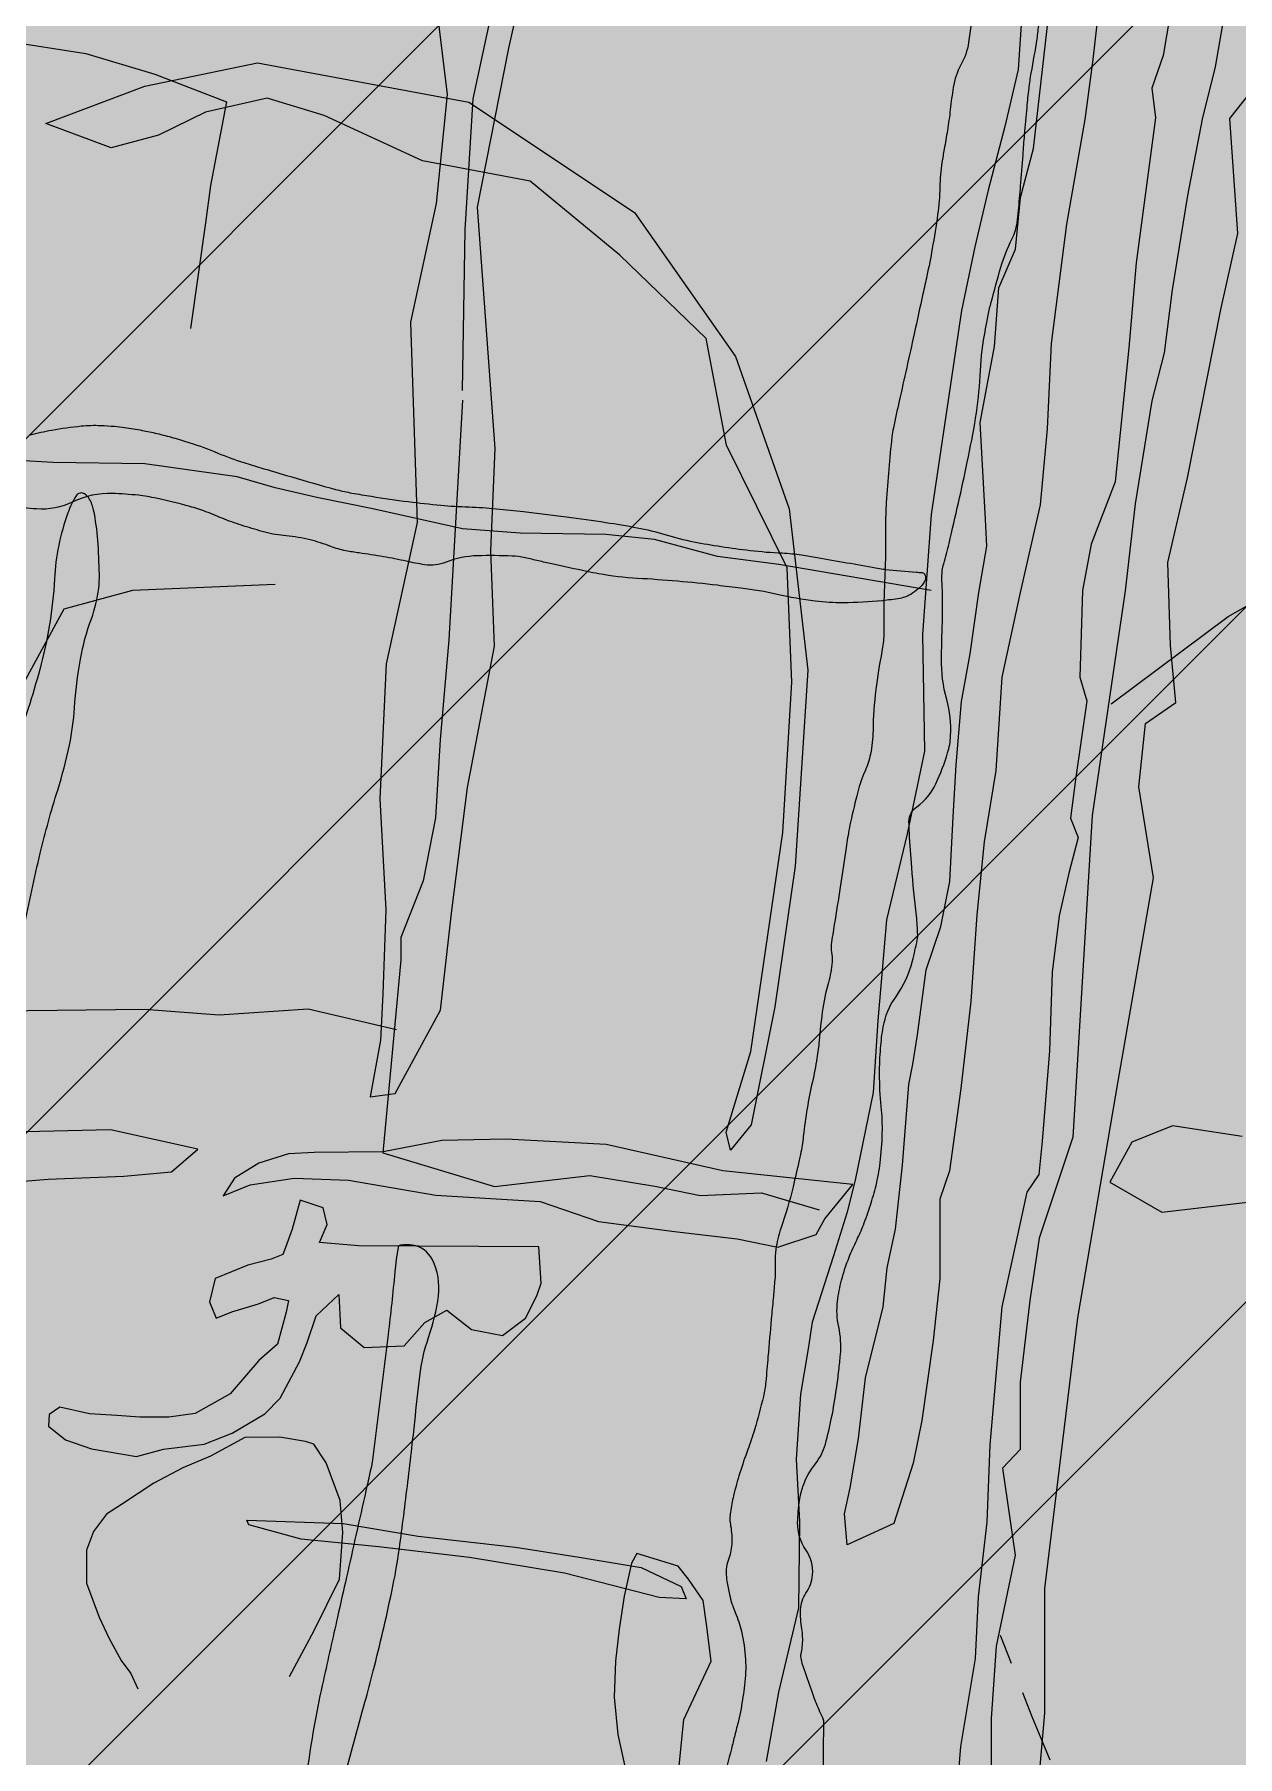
# Model space of a CAD drawing. Header units: feet. Extents: x 442639 to 445151, y 513727 to 516000.
# Drawn here: x 443542.5 to 443580.8, y 515028.6 to 515083.3 of the extents above; entities that cross this region are included whole.
import ezdxf

# ---------------------------------------------------------------- set-up
doc = ezdxf.new("R2010")
doc.units = ezdxf.units.FT
doc.header["$MEASUREMENT"] = 0
for name, color, linetype in [('AI', 14, 'CONTINUOUS'), ('CM1', 8, 'CONTINUOUS'), ('CROPMARKS', 5, 'CONTINUOUS'), ('FW_AREA97', 8, 'CONTINUOUS'), ('GEOAREA', 4, 'CONTINUOUS'), ('TRENCH', 1, 'CONTINUOUS')]:
    doc.layers.add(name, color=color, linetype=linetype)

msp = doc.modelspace()

# ---------------------------------------------------------------- hatches: boundary and pattern name
at = {"layer": 'FW_AREA97', "ltscale": 100}
h = msp.add_hatch(dxfattribs=at)
h.set_pattern_fill('ANSI31', color=8, scale=125, style=0)
h.paths.add_polyline_path([(443587.976, 515216.422), (443587.008, 515217.521), (443572.596, 515207.835), (443554.939, 515197.486), (443537.909, 515187.539), (443512.937, 515172.36), (443493.964, 515160.977), (443460.41, 515139.802), (443431.975, 515122.345), (443414.896, 515111.466), (443405.384, 515106.045), (443399.1, 515103.478), (443393.603, 515101.232), (443388.405, 515100.389), (443382.732, 515099.191), (443382.074, 515096.91), (443382.397, 515095.15), (443383.543, 515088.919), (443383.564, 515083.883), (443382.192, 515078.123), (443381.034, 515073.431), (443384.221, 515057.626), (443318.708, 515029.564), (443254.002, 515002.669), (443234.433, 514993.639), (443208.082, 514982), (443180.76, 514970.831), (443151.714, 514959.132), (443125.983, 514948.738), (443135.654, 514903.446), (443139.613, 514884.672), (443178.623, 514701.908), (443209.061, 514703.713), (443226.823, 514704.523), (443230.584, 514708.161), (443242.217, 514710.213), (443252.61, 514710.952), (443261.806, 514711.15), (443272.893, 514709.467), (443279.945, 514710.574), (443284.828, 514712.057), (443293.882, 514712.385), (443306.489, 514711.397), (443312.899, 514711.584), (443321.46, 514712.019), (443331.486, 514712.646), (443343.241, 514714.157), (443419.665, 514722.594), (443437.929, 514724.52), (443451.344, 514726.381), (443463.086, 514728.088), (443474.139, 514729.712), (443483.152, 514730.814), (443493.31, 514731.457), (443499.823, 514717.34), (443505.96, 514717.727), (443516.897, 514718.8), (443528.375, 514721.107), (443537.759, 514722.358), (443555.617, 514723.33), (443565.188, 514722.572), (443571.898, 514721.985), (443575.656, 514722.203), (443577.304, 514722.298), (443621.209, 514712.311), (443656.081, 514706.29), (443682.603, 514701.884), (443707.118, 514697.606), (443718.23, 514696.192), (443714.653, 514598.287), (443713.04, 514556.317), (443712.419, 514504.673), (443712.312, 514456.317), (443712.227, 514418.293), (443716.388, 514403.701), (443727.177, 514401.071), (443733.588, 514379.739), (443741.521, 514358.019), (443744.908, 514351.825), (443767.696, 514356.857), (443784.606, 514360.77), (443804.504, 514365.451), (443826.874, 514370.795), (443845.143, 514375.041), (443861.878, 514378.9), (443915.081, 514200), (443906.52, 514038.617), (443920.995, 514037.304), (443931.512, 514036.691), (443947.55, 514036.813), (443967.072, 514036.932), (443981.751, 514037.935), (444001.138, 514037.546), (444024.018, 514034.044), (444038.941, 514033.828), (444056.89, 514033.622), (444074.802, 514033.059), (444089.091, 514031.854), (444101.609, 514031.789), (444113.954, 514032.79), (444123.013, 514034.107), (444123.494, 514029.367), (444179.611, 514028.124), (444375.796, 514023.777), (444377.951, 514033.209), (444378.25, 514062.755), (444378.087, 514070.071), (444377.953, 514077.668), (444378.361, 514088.652), (444378.861, 514096.498), (444379.901, 514103.877), (444382.107, 514122.088), (444382.784, 514132.456), (444385.055, 514147.012), (444387.527, 514164.561), (444389.714, 514186.923), (444391.965, 514209.43), (444393.185, 514220.453), (444393.626, 514228.981), (444395.344, 514261.938), (444396.717, 514283.83), (444397.381, 514301.942), (444396.774, 514312.786), (444397.089, 514320.184), (444397.475, 514332.254), (444395.478, 514362.221), (444394.144, 514387.128), (444391.229, 514408.389), (444396.915, 514413.69), (444401.219, 514435.021), (444402.766, 514457.906), (444405.466, 514495.243), (444410.112, 514529.546), (444417.166, 514561.61), (444433.174, 514600.373), (444445.84, 514629.849), (444455.106, 514659.044), (444464.293, 514692.274), (444472.216, 514718.602), (444475.441, 514733.881), (444488.391, 514761.65), (444498.755, 514784.171), (444527.77, 514804.406), (444584.336, 514844.969), (444588.423, 514851.988), (444592.663, 514859.269), (444594.769, 514862.503), (444596.977, 514866.392), (444598.721, 514870.607), (444611.206, 514897.781), (444621.234, 514922.335), (444629.071, 514942.418), (444635.483, 514956.791), (444636.385, 514966.775), (444638.564, 514973.326), (444644.322, 514984.918), (444649.1, 514996.077), (444581.108, 515024.078), (444596.393, 515068.324), (444336.753, 515100), (444319.507, 515100.56), (444303.713, 515101.475), (444281.566, 515103.673), (444245.735, 515107.228), (444205.939, 515110.682), (444194.374, 515112.263), (444162.318, 515117.023), (444139.128, 515119.15), (444119.952, 515119.969), (444093.765, 515121.632), (444085.455, 515122.109), (444057.939, 515138.013), (444004.897, 515142.766), (444002.009, 515131.644), (444000, 515122.425), (443999.067, 515110.465), (443998.885, 515097.84), (443997.843, 515086.907), (443992.669, 515065.269), (443985.83, 515030.168), (443974.504, 514977.22), (443969.906, 514974.092), (443965.16, 514973.735), (443962.387, 514975.357), (443950.053, 514978.687), (443943.973, 514976.446), (443795.152, 514953.041), (443786.899, 514952.359), (443728.658, 514937.257), (443713.615, 514985.752), (443699.924, 514992.359), (443696.242, 515002.999), (443692.278, 515017.761), (443687.475, 515027.814), (443679.879, 515041.356), (443672.688, 515053.239), (443666.544, 515059.216), (443649.375, 515102.318), (443639.181, 515121.193), (443626.884, 515153.736), (443593.807, 515207.041)])
at = {"layer": 'GEOAREA', "ltscale": 100}
h = msp.add_hatch(color=256, dxfattribs=at)
h.paths.add_polyline_path([(443360, 514713.431), (443420, 514713.431), (443420, 514513.431), (443360, 514513.431)])
h.paths.add_polyline_path([(443161.3, 514956.171), (443259.237, 514712.967), (443265.024, 514715.528), (443265.355, 514714.687), (443282.203, 514714.855), (443293.914, 514714.206), (443300.25, 514713.294), (443301.92, 514714.039), (443221.12, 514915.562), (443333.235, 514960.739), (443427.48, 514725.701), (443429.235, 514726.393), (443429.597, 514725.694), (443440.808, 514730.091), (443442.157, 514728.53), (443447.236, 514730.424), (443448.237, 514728.596), (443453.829, 514728.858), (443486.116, 514741.69), (443389.252, 514983.375), (443400.106, 514987.696), (443388.716, 515022.127), (443384.684, 515039.803), (443386.193, 515044.842), (443385.554, 515046.683)])
h.paths.add_polyline_path([(443475.554, 514974.961), (443494.039, 514982.203), (443528.273, 514895.272), (443598.675, 514934.877), (443568.374, 515011.261), (443605.436, 515025.952), (443633.219, 514955.519), (443668.453, 514975.098), (443649.945, 515021.852), (443668.436, 515029.354), (443616.214, 515161.697), (443614.21, 515161.114), (443596.593, 515194.878), (443509.505, 515160.604), (443523.975, 515123.285), (443505.549, 515116.001), (443512.86, 515097.393), (443383.099, 515046.255), (443405.13, 514990.403), (443460.79, 515012.209)])
h.paths.add_polyline_path([(443790.652, 515270.828), (443603.972, 515197.597), (443614.29, 515171.164), (443628.267, 515143.04), (443775.083, 515200.378), (443868.78, 514960.66), (443876.506, 514963.635), (443877.714, 514961.959), (443906.757, 514973.289)])
h.paths.add_polyline_path([(443689.638, 514984.394), (443668.531, 514973.806), (443650.779, 514962.249), (443637.27, 514954.507), (443740.908, 514697.977), (443746.029, 514696.624), (443750.91, 514696.614), (443761.746, 514694.836), (443779.888, 514693.638), (443790.716, 514690.545), (443806.2, 514690.188), (443808.447, 514691.115)])
h.paths.add_polyline_path([(443584.518, 514924.294), (443566.738, 514914.939), (443551.462, 514904.702), (443532.463, 514893.523), (443602.452, 514721.254), (443620.617, 514717.014), (443626.38, 514714.975), (443645.648, 514712.103), (443666.275, 514707.459), (443671.591, 514709.515)])
at = {"layer": 'TRENCH', "ltscale": 100}
h = msp.add_hatch(color=256, dxfattribs=at)
h.paths.add_polyline_path([(443444.348, 515139.572), (443443.373, 515141.012), (443407.547, 515121.493), (443408.202, 515120.085)])
h.paths.add_polyline_path([(443483.252, 515162), (443484.901, 515162.649), (443466.734, 515198.214), (443465.416, 515197.545)])
h.paths.add_polyline_path([(443517.75, 515184.372), (443518.62, 515182.716), (443550.313, 515203.13), (443548.717, 515204.451)])
h.paths.add_polyline_path([(443679.504, 515139.262), (443681.179, 515139.75), (443643.747, 515232.77), (443642.153, 515232.133)], flags=17)
h.paths.add_polyline_path([(443560.104, 515195.095), (443558.689, 515195.42), (443539.705, 515085.728), (443541.124, 515085.449)])
h.paths.add_polyline_path([(443441.823, 515053.496), (443442.367, 515054.811), (443429.876, 515059.598), (443429.55, 515058.144)])
h.paths.add_polyline_path([(443454.402, 515012.917), (443453.081, 515013.418), (443457.193, 515024.46), (443458.551, 515023.946)])
h.paths.add_polyline_path([(443526.59, 515085.07), (443525.15, 515084.894), (443540.607, 514936.243), (443542.135, 514936.489)])
h.paths.add_polyline_path([(443457.832, 514965.49), (443457.319, 514966.917), (443420.536, 514952.894), (443421.036, 514951.477)])
h.paths.add_polyline_path([(443586.695, 515064.09), (443587.928, 515064.659), (443598.832, 515036.686), (443597.516, 515036.256)])
h.paths.add_polyline_path([(443642.329, 515065.428), (443642.185, 515063.906), (443602.508, 515066.574), (443602.619, 515068.047)], flags=17)
h.paths.add_polyline_path([(443629.648, 515090.047), (443628.268, 515090.169), (443629.104, 515100.325), (443630.546, 515100.227)], flags=17)
h.paths.add_polyline_path([(443641.901, 515046.461), (443640.78, 515027.021), (443642.257, 515026.956), (443643.407, 515046.529)], flags=17)
h.paths.add_polyline_path([(443613.368, 514921.596), (443614.818, 514922.262), (443652.746, 514829.498), (443651.105, 514829.188)])
h.paths.add_polyline_path([(443748.705, 514887.436), (443747.537, 514886.424), (443800.31, 514826.507), (443801.532, 514827.653)])
h.paths.add_polyline_path([(443778.329, 515074.969), (443776.546, 515074.414), (443773.702, 515090.476), (443775.699, 515091.08)], flags=17)
h.paths.add_polyline_path([(443871.281, 515019.199), (443870.522, 515017.464), (443849.048, 515029.417), (443850.465, 515031.68)], flags=17)
h.paths.add_polyline_path([(443847.133, 515072.648), (443845.192, 515072.037), (443842.709, 515082.193), (443845.17, 515082.528)], flags=17)
h.paths.add_polyline_path([(444045.314, 514982.301), (444049.127, 514979.066), (444045.892, 514975.254), (444042.079, 514978.488)])
h.paths.add_polyline_path([(444115.961, 514979.57), (444120.01, 514982.504), (444122.944, 514978.455), (444118.895, 514975.521)])
h.paths.add_polyline_path([(444190.813, 514982.443), (444195.114, 514984.993), (444197.664, 514980.692), (444193.363, 514978.142)])
h.paths.add_polyline_path([(444048.71, 515084.197), (444052.382, 515087.59), (444055.775, 515083.918), (444052.103, 515080.525)])
h.paths.add_polyline_path([(444124.079, 515073.634), (444128.312, 515076.296), (444130.974, 515072.064), (444126.742, 515069.401)])
h.paths.add_polyline_path([(444049.717, 515169.782), (444054.693, 515170.271), (444055.183, 515165.295), (444050.207, 515164.806)])
h.paths.add_polyline_path([(444115.388, 515183.688), (444119.415, 515186.651), (444122.379, 515182.624), (444118.352, 515179.661)])
h.paths.add_polyline_path([(444185.165, 515149.894), (444188.835, 515153.29), (444192.231, 515149.62), (444188.561, 515146.224)])
edge = h.paths.add_edge_path()
edge.add_line((443661.107, 515245.617), (443660.644, 515247.337))
edge.add_line((443660.644, 515247.337), (443648.085, 515241.695))
edge.add_line((443648.085, 515241.695), (443637.362, 515236.494))
edge.add_line((443637.362, 515236.494), (443624.812, 515229.893))
edge.add_line((443624.812, 515229.893), (443612.498, 515223.264))
edge.add_line((443612.498, 515223.264), (443598.3, 515215.38))
edge.add_line((443598.3, 515215.38), (443599.54, 515213.854))
edge.add_line((443599.54, 515213.854), (443610.28, 515220.162))
edge.add_line((443610.28, 515220.162), (443621.443, 515226.208))
edge.add_line((443621.443, 515226.208), (443632.096, 515231.881))
edge.add_line((443632.096, 515231.881), (443644.21, 515237.875))
edge.add_line((443644.21, 515237.875), (443661.107, 515245.617))
edge.add_line((443876.086, 514893.121), (443976.086, 514893.121))

# ---------------------------------------------------------------- linework, layer by layer
at = {"layer": 'AI', "color": 17}
for points in [[(443578.688, 515126.035, 0.000001), (443578.899, 515127.366, 0.000001), (443579.049, 515128.318, 0.000039)], [(443572.298, 515083.684, -0.01604), (443572.224, 515083.088, -0.08624), (443571.98, 515082.376, 0.085977), (443571.736, 515081.662, 0.01197), (443571.641, 515080.957, -0.012679), (443571.55, 515080.291, -0.005217), (443571.448, 515079.699, 0.007225), (443571.376, 515079.271, 0.033313), (443571.308, 515078.486, -0.030114), (443571.238, 515077.617, -0.008372), (443571.067, 515076.532, -0.010401), (443570.896, 515075.665, -0.000229), (443570.771, 515075.094, -0.000102), (443570.491, 515073.818, -0.00147), (443570.015, 515071.683, 0.003683), (443569.829, 515070.83, 0.024387), (443569.783, 515070.546, 0.006804), (443569.684, 515069.519, 0.004382), (443569.605, 515068.46, 0.009864), (443569.584, 515067.988, 0.009815), (443569.58, 515067.372, -0.009156), (443569.576, 515066.711, -0.004517), (443569.556, 515066.064, 0.003654), (443569.528, 515065.266, 0.012528), (443569.528, 515064.721, -0.014421), (443569.525, 515064.249, -0.039263), (443569.465, 515063.722, 0.016878), (443569.272, 515062.506, 0.027736), (443569.183, 515061.206, -0.047571), (443569.101, 515060.45, -0.055235), (443568.929, 515059.917, 0.043717), (443568.696, 515059.25, 0.006273), (443568.466, 515058.295, 0.017172), (443568.398, 515057.943, 0.002066), (443568.306, 515057.336, -0.001121), (443568.138, 515056.218, -0.003271), (443567.949, 515055.031, 0.00613), (443567.852, 515054.397, 0.083135), (443567.858, 515054.157, -0.063933), (443567.878, 515053.846, -0.054916), (443567.764, 515053.193, 0.037759), (443567.566, 515052.251, 0.012208), (443567.468, 515051.347, -0.019424), (443567.398, 515050.78, -0.015382), (443567.253, 515050.032, 0.013594), (443567.086, 515049.186, 0.015368), (443566.964, 515048.305, -0.023005), (443566.874, 515047.718, -0.007457), (443566.836, 515047.542, -0.001541), (443566.636, 515046.694, -0.024559), (443566.247, 515045.361, 0.050666), (443566.093, 515044.705, 0.039617), (443566.07, 515044.265, -0.029438), (443566.052, 515043.673, -0.000356), (443566.004, 515043.137, 0.000293), (443565.944, 515042.485, 0.001571), (443565.84, 515041.287, -0.002367), (443565.77, 515040.492, -0.034763), (443565.693, 515040.024, -0.015038), (443565.409, 515038.965, -0.015821), (443565.197, 515038.332, 0.013488), (443564.944, 515037.591, 0.015969), (443564.744, 515036.866, 0.022723), (443564.643, 515036.347, 0.082736), (443564.651, 515035.904, -0.063147), (443564.684, 515035.326, -0.070905), (443564.572, 515034.804, 0.095892), (443564.509, 515034.413, 0.029826), (443564.533, 515034.153, 0.017732), (443564.614, 515033.721, 0.046502), (443564.799, 515033.149, -0.044778), (443564.994, 515032.555, -0.04214), (443565.123, 515031.659, -0.046922), (443565.095, 515030.846, -0.010019), (443564.981, 515030.085, -0.020078), (443564.901, 515029.709, -0.000376), (443564.784, 515029.249, 0.000403), (443564.675, 515028.819, 0.001477), (443564.41, 515027.765, -0.003569)], [(443567.621, 515027.685, -0.007755), (443567.609, 515028.936, -0.003713), (443567.618, 515029.51, 0.013086), (443567.617, 515029.673, 0.108568), (443567.584, 515029.804, -0.025539), (443567.356, 515030.325, -0.011795), (443566.931, 515031.535, -0.066802), (443566.89, 515031.759, -0.068649), (443566.901, 515031.886, 0.036433), (443566.938, 515032.124, 0.061228), (443566.917, 515032.629, -0.050119), (443566.878, 515033.245, -0.139693), (443567.048, 515033.766, 0.123205), (443567.258, 515034.347, 0.181159), (443567.049, 515035.142, -0.161893), (443566.784, 515036.016, -0.029517), (443566.844, 515036.714, -0.044796), (443566.952, 515037.163, -0.089645), (443567.347, 515037.882, 0.105137), (443567.666, 515038.508, 0.016139), (443567.865, 515039.354, 0.015111), (443568.02, 515040.27, 0.005463), (443568.094, 515040.85, 0.00628), (443568.146, 515041.357, 0.076375), (443568.091, 515042.239, -0.083366), (443568.052, 515043.048, -0.034731), (443568.181, 515043.726, -0.031439), (443568.421, 515044.449, -0.018514), (443568.665, 515044.997, 0.021362), (443568.875, 515045.473, 0.015842), (443569.098, 515046.103, 0.01609), (443569.277, 515046.736, 0.030836), (443569.409, 515047.453, 0.023855), (443569.477, 515048.393, 0.032112), (443569.444, 515049.242, -0.026212), (443569.391, 515050.282, -0.018846), (443569.423, 515051.103, -0.022863), (443569.506, 515051.775, -0.113299), (443569.903, 515052.729, 0.092172), (443570.437, 515053.876, 0.012835), (443570.589, 515054.537, 0.053601), (443570.604, 515054.699, 0.026155), (443570.564, 515055.312, -0.0104), (443570.414, 515056.848, -0.004392), (443570.339, 515057.946, -0.013465), (443570.327, 515058.305, -0.246643), (443570.575, 515058.782, 0.134133), (443571.184, 515059.512, 0.032728), (443571.556, 515060.49, 0.061714), (443571.653, 515061.039, 0.080132), (443571.527, 515062.195, -0.071106), (443571.361, 515063.493, -0.00427), (443571.384, 515064.452, 0.006061), (443571.398, 515065.128, 0.017037), (443571.376, 515065.98, -0.046861), (443571.387, 515066.29, -0.038974), (443571.432, 515066.506, 0.012804), (443571.602, 515067.155, 0.005864), (443572.182, 515069.741, 0.010882), (443572.447, 515071.144, 0.029817), (443572.589, 515072.488, -0.030904), (443572.729, 515073.785, -0.002934), (443572.8, 515074.184, -0.005064), (443572.844, 515074.414, -0.014696), (443572.943, 515074.832, -0.005502), (443573.25, 515075.938, -0.046026), (443573.603, 515076.836, 0.082516), (443573.764, 515077.353, 0.009677), (443573.809, 515077.736, 0.004725), (443573.879, 515078.523, 0.001185), (443573.955, 515079.511, -0.001834), (443574.005, 515080.15, -0.003272), (443574.083, 515081.027, -0.004731), (443574.146, 515081.633, -0.017304), (443574.218, 515082.116, 0.007666), (443574.402, 515083.205, 0.016172), (443574.46, 515083.684, -0.016363)], [(443542.366, 515070.611, -0.015816), (443543.045, 515070.759, -0.021941), (443543.984, 515070.891, -0.033486), (443544.606, 515070.909, -0.011106), (443545.047, 515070.882, -0.015356), (443545.365, 515070.846, -0.010416), (443545.926, 515070.752, -0.012387), (443546.394, 515070.652, -0.009574), (443546.909, 515070.518, -0.009192), (443547.44, 515070.358, -0.020655), (443548.33, 515070.031, 0.022164), (443549.161, 515069.729, 0.002642), (443549.696, 515069.564, 0.001733), (443550.513, 515069.32, 0.003985), (443551.903, 515068.922, 0.012208), (443552.361, 515068.806, 0.011718), (443552.596, 515068.759, 0.00443), (443553.221, 515068.654, 0.007618), (443554.393, 515068.486, 0.008645), (443555.43, 515068.372, 0.01496), (443556.316, 515068.316, -0.014933), (443557.203, 515068.26, -0.00562), (443558.058, 515068.171, -0.003512), (443559.423, 515068.004, -0.006145), (443560.68, 515067.825, -0.007689), (443561.68, 515067.655, -0.028786), (443562.559, 515067.438, 0.0275), (443563.479, 515067.208, 0.009363), (443564.349, 515067.058, 0.008849), (443565.274, 515066.933, 0.018638), (443566.289, 515066.852, -0.030397), (443566.91, 515066.788, -0.00135), (443567.402, 515066.706, -0.000702), (443568.347, 515066.543, -0.002791), (443569.266, 515066.378, 0.010568), (443569.509, 515066.338, 0.01236), (443569.57, 515066.331, 0.000748), (443570.564, 515066.242, 0.0028), (443570.655, 515066.234, -0.002921), (443570.742, 515066.227, -0.282468), (443570.836, 515066.157, -0.182047), (443570.839, 515065.985, -0.084729), (443570.769, 515065.859, -0.053646), (443570.608, 515065.698, -0.027454), (443570.382, 515065.535, -0.050732), (443570.247, 515065.467, -0.048279), (443570.038, 515065.409, -0.018566), (443569.48, 515065.333, -0.023384), (443568.236, 515065.268, -0.032666), (443567.346, 515065.321, -0.024264), (443566.134, 515065.533, 0.025406), (443564.977, 515065.734, 0.000495), (443564.609, 515065.778, 0.000478), (443564.228, 515065.823, 0.014894), (443561.692, 515066.044, -0.03036), (443560.451, 515066.19, -0.007183), (443560.077, 515066.264, -0.002413), (443558.965, 515066.503, -0.004659), (443558.538, 515066.601, 0.004642), (443558.108, 515066.7, 0.043895), (443557.695, 515066.754, 0.016585), (443556.593, 515066.763, 0.089073), (443555.595, 515066.558, -0.1335), (443554.913, 515066.479, -0.017843), (443554.335, 515066.588, 0.01406), (443553.602, 515066.732, 0.006333), (443552.826, 515066.852, -0.011555), (443552.402, 515066.922, -0.047287), (443551.926, 515067.059, 0.033991), (443551.27, 515067.268, 0.037901), (443550.502, 515067.395, -0.043352), (443549.832, 515067.513, -0.012159), (443549.162, 515067.71, -0.012973), (443548.543, 515067.926, -0.00986), (443548.257, 515068.042, 0.009252), (443547.951, 515068.165, 0.024832), (443547.443, 515068.33, 0.012069), (443546.375, 515068.592, 0.027148), (443545.805, 515068.686, 0.018844), (443544.975, 515068.745, 0.122809), (443543.718, 515068.475, -0.133947), (443542.558, 515068.252, -0.000213), (443541.749, 515068.315, 0.000223)], [(443542.164, 515054.927, -0.01034), (443542.681, 515057.302, -0.017432), (443543.238, 515059.313, 0.024662), (443543.61, 515060.741, 0.034842), (443543.773, 515061.927, -0.026788), (443543.96, 515063.472, -0.045193), (443544.308, 515064.759, 0.060275), (443544.541, 515065.734, 0.03307), (443544.562, 515066.177, 0.013567), (443544.512, 515067.255, 0.03233), (443544.38, 515068.215, 0.082422), (443544.243, 515068.572, 0.118338), (443544.091, 515068.729, 0.186382), (443543.952, 515068.758, 0.21477), (443543.824, 515068.671, 0.052631), (443543.559, 515068.125, 0.072984), (443543.134, 515066.028, -0.053352), (443542.666, 515063.146, -0.020632), (443541.876, 515060.672, 0.039324)], [(443540.567, 515053.185, -0.000023), (443540.323, 515051.886, -0.001254)], [(443552.328, 515027.802, -0.002382), (443553.014, 515030.301, 0.006014), (443553.279, 515031.292, 0.009629), (443553.869, 515033.82, 0.017987), (443554.11, 515035.188, 0.003739), (443554.247, 515036.23, 0.001803), (443554.508, 515038.392, 0.002781), (443554.599, 515039.218, -0.001581), (443554.757, 515040.672, -0.057087), (443555.04, 515041.903, 0.053188), (443555.353, 515043.221, 0.150492), (443555.15, 515044.387, 0.24135), (443554.532, 515044.835, 0.080371), (443554.144, 515044.832, 0.316616), (443554.067, 515044.756, 0.021649), (443553.964, 515043.988, -0.008369), (443553.751, 515041.995, -0.000351), (443553.243, 515037.918, -0.023687), (443553.232, 515037.858, -0.000577), (443553.045, 515037.022, 0.000176), (443552.427, 515034.275, 0.000016), (443552.14, 515033.001, 0.00001), (443551.691, 515031, 0.010292), (443551.419, 515029.66, 0.010214), (443551.2, 515028.299, 0.100134)]]:
    msp.add_lwpolyline(points, format="xyb", dxfattribs=at)
for points in [[(443555.265, 515084.397), (443555.634, 515081.437), (443555.278, 515077.969), (443554.465, 515074.189), (443554.671, 515067.817), (443553.691, 515063.322), (443553.493, 515059.032), (443553.68, 515055.502), (443553.587, 515052.831), (443553.511, 515051.354), (443553.175, 515049.557), (443553.975, 515049.662), (443555.414, 515052.313), (443555.782, 515055.483), (443556.282, 515059.397), (443557.135, 515063.884), (443557.016, 515066.923), (443557.156, 515070.175), (443556.598, 515077.852), (443557.588, 515082.912), (443558.25, 515085.834)], [(443576.361, 515084.14), (443576.176, 515082.553), (443575.927, 515080.639), (443575.335, 515077.313), (443574.848, 515073.51), (443574.723, 515070.802), (443574.504, 515068.381), (443573.867, 515065.598), (443573.283, 515062.902), (443573.091, 515059.929), (443572.723, 515057.665), (443572.485, 515055.344), (443572.292, 515052.588), (443571.972, 515049.824), (443571.619, 515047.198), (443571.31, 515046.297), (443571.307, 515043.768), (443571.099, 515041.805), (443570.735, 515039.261), (443570.46, 515037.898), (443569.842, 515035.987), (443568.364, 515035.308), (443568.274, 515036.288), (443568.46, 515037.119), (443568.717, 515038.691), (443568.94, 515040.616), (443569.505, 515042.873), (443569.635, 515044.114), (443569.899, 515045.343), (443570.122, 515047.377), (443570.326, 515049.943), (443570.453, 515050.598), (443570.601, 515051.522), (443570.873, 515053.597), (443571.338, 515054.971), (443571.628, 515056.405), (443571.735, 515058.458), (443571.828, 515060.115), (443571.995, 515062.126), (443572.274, 515063.642), (443572.553, 515065.591), (443572.802, 515067.073), (443572.764, 515067.922), (443572.588, 515071.006), (443573.05, 515073.416), (443573.187, 515075.286), (443573.712, 515076.511), (443573.875, 515078.154), (443574.284, 515079.722), (443574.864, 515084.75)], [(443578.63, 515083.925), (443578.418, 515082.673), (443578.053, 515081.641), (443578.172, 515080.695), (443577.556, 515076.084), (443577.322, 515073.376), (443576.887, 515069.119), (443576.128, 515067.13), (443575.853, 515065.658), (443575.768, 515062.902), (443575.984, 515062.146), (443575.623, 515059.647), (443575.467, 515058.418), (443575.713, 515057.803), (443575.412, 515056.667), (443575.111, 515055.315), (443574.88, 515053.516), (443574.799, 515051.021), (443574.569, 515048.141), (443574.454, 515047.08), (443574.074, 515046.517), (443573.724, 515044.908), (443573.285, 515042.875), (443572.903, 515038.487), (443572.807, 515036.029), (443572.528, 515033.649), (443572.428, 515031.686), (443571.971, 515028.888), (443571.797, 515026.788)], [(443574.422, 515027.407), (443574.652, 515029.962), (443574.648, 515033.914), (443575.695, 515042.521), (443576.978, 515050.057), (443578.109, 515056.515), (443577.639, 515059.417), (443577.85, 515061.424), (443578.815, 515062.091), (443578.65, 515063.905), (443578.564, 515066.549), (443579.193, 515069.242), (443580.249, 515074.591), (443580.792, 515077.012), (443580.538, 515080.67), (443581.584, 515081.996)], [(443539.925, 515046.696), (443542.938, 515046.935), (443545.337, 515047.035), (443546.858, 515047.171), (443547.691, 515047.894), (443544.918, 515048.508), (443540.388, 515048.393)], [(443580.927, 515048.291), (443578.717, 515048.633), (443577.416, 515048.111), (443576.719, 515046.838), (443578.375, 515045.884), (443584.374, 515046.588)], [(443562.895, 515027.113), (443563.158, 515029.746), (443564.033, 515031.609), (443563.888, 515032.782), (443563.779, 515033.538), (443563.314, 515034.216), (443562.978, 515034.622), (443561.671, 515035.027), (443561.671, 515035.027), (443561.492, 515034.718), (443561.261, 515033.675), (443561.102, 515032.617), (443560.99, 515031.6), (443560.949, 515030.461), (443561.058, 515029.273), (443561.308, 515028.163)]]:
    msp.add_lwpolyline(points, dxfattribs=at)
for points in [[(443542.857, 515080.515), (443546.01, 515081.695), (443549.595, 515082.444), (443556.315, 515081.192), (443561.591, 515077.677), (443564.811, 515073.098), (443566.518, 515068.257), (443567.113, 515063.121), (443566.702, 515056.89), (443566.057, 515052.421), (443565.3, 515048.663), (443564.65, 515047.862), (443564.508, 515048.431), (443565.293, 515050.992), (443566.313, 515057.964), (443566.597, 515062.741), (443566.454, 515066.375), (443564.518, 515070.282), (443563.869, 515073.67), (443561.12, 515076.322), (443558.275, 515078.676), (443554.841, 515079.326), (443551.714, 515080.769), (443549.898, 515081.313), (443547.938, 515080.871), (443546.44, 515080.14), (443544.941, 515079.733)], [(443568.542, 515046.77), (443564.398, 515047.2), (443560.691, 515048.043), (443557.496, 515048.205), (443555.461, 515048.165), (443553.598, 515047.806), (443551.403, 515047.788), (443550.581, 515047.738), (443549.64, 515047.447), (443548.864, 515046.962), (443548.504, 515046.407), (443549.359, 515046.751), (443550.761, 515046.968), (443552.491, 515046.908), (443555.274, 515046.428), (443558.592, 515046.228), (443560.446, 515045.591), (443562.864, 515045.267), (443564.858, 515045.032), (443566.149, 515044.773), (443567.369, 515045.176), (443567.644, 515045.675)], [(443558.546, 515044.785), (443552.813, 515044.814), (443551.563, 515044.916), (443551.808, 515045.489), (443551.681, 515046.021), (443550.955, 515046.269), (443550.7, 515045.346), (443550.481, 515044.762), (443550.4, 515044.535), (443550.028, 515044.386), (443549.284, 515044.195), (443548.243, 515043.777), (443548.066, 515043.036), (443548.275, 515042.516), (443548.777, 515042.717), (443549.624, 515042.972), (443550.126, 515043.173), (443550.577, 515043.073), (443550.51, 515042.701), (443550.229, 515041.682), (443549.638, 515041.164), (443548.724, 515040.106), (443547.613, 515039.487), (443546.776, 515039.367), (443545.85, 515039.362), (443545.117, 515039.413), (443544.25, 515039.475), (443543.305, 515039.678), (443542.963, 515039.454), (443542.941, 515039.079), (443543.481, 515038.648), (443544.311, 515038.355), (443545.748, 515038.112), (443546.603, 515038.347), (443547.901, 515038.502), (443548.793, 515038.86), (443549.823, 515039.468), (443550.313, 515039.967), (443550.929, 515041.121), (443551.177, 515041.739), (443551.463, 515042.587), (443552.183, 515043.265), (443552.241, 515042.209), (443552.989, 515041.581), (443554.261, 515041.639), (443554.915, 515042.376), (443555.621, 515042.768), (443556.407, 515042.155), (443557.389, 515041.967), (443558.118, 515042.519), (443558.481, 515043.226), (443558.622, 515043.628)], [(443549.258, 515036.089), (443552.324, 515035.982), (443554.709, 515035.58), (443557.808, 515035.227), (443559.832, 515034.917), (443561.8, 515034.585), (443563.081, 515033.977), (443563.238, 515033.587), (443562.378, 515033.63), (443559.368, 515034.407), (443556.343, 515034.898), (443553.441, 515035.243), (443550.989, 515035.489), (443549.318, 515035.941), (443549.318, 515035.941)]]:
    msp.add_lwpolyline(points, close=True, dxfattribs=at)
at = {"layer": 'CM1', "ltscale": 100, "flags": 128}
for points in [[(443519.835, 515085.274), (443523.961, 515084.66), (443525.83, 515084.633), (443527.756, 515084.607), (443529.992, 515084.462), (443532.167, 515084.063), (443533.978, 515083.896), (443536.436, 515083.437), (443541.559, 515083.139), (443544.131, 515082.734), (443546.331, 515082.08), (443548.613, 515081.199), (443548.095, 515078.543), (443547.936, 515077.356), (443547.464, 515073.991)], [(443576.758, 515062.049), (443580.479, 515064.833), (443584.933, 515067.349), (443588.402, 515068.263), (443591.415, 515069.014), (443594.936, 515069.673), (443599.588, 515070.09), (443606.344, 515071.1)], [(443550.614, 515031.112), (443551.4, 515032.584), (443552.208, 515034.209), (443552.314, 515035.701), (443552.224, 515036.71), (443551.782, 515037.916), (443551.386, 515038.507), (443551.122, 515038.594), (443550.31, 515038.724), (443549.191, 515038.721), (443548.096, 515038.126), (443547.219, 515037.751), (443546.299, 515037.266), (443545.27, 515036.584), (443544.788, 515036.275), (443544.372, 515035.726), (443544.154, 515035.133), (443544.157, 515034.08), (443544.554, 515033.006), (443544.863, 515032.349), (443545.26, 515031.626), (443545.568, 515031.21), (443545.789, 515030.727)], [(443574.818, 515028.451), (443574.244, 515029.832), (443573.949, 515030.594)]]:
    msp.add_lwpolyline(points, dxfattribs=at)
at = {"layer": 'CROPMARKS', "ltscale": 100, "flags": 128}
for points in [[(443556.121, 515072.022), (443556.206, 515077.129), (443556.461, 515081.299), (443559.476, 515095.332)], [(443581.114, 515089.979), (443580.745, 515087.888), (443580.604, 515085.907), (443580.442, 515084.464), (443580.072, 515082.317), (443579.652, 515080.651), (443579.193, 515078.221), (443578.698, 515075.226), (443578.443, 515073.218), (443578.054, 515071.694), (443577.526, 515068.415), (443577.204, 515065.644), (443576.154, 515058.505), (443575.542, 515048.27), (443574.473, 515045.062), (443574.168, 515043.076), (443573.862, 515040.479), (443573.862, 515038.34), (443573.301, 515037.74), (443573.709, 515034.979), (443573.098, 515032.077), (443572.945, 515029.785), (443572.945, 515027.494)], [(443574.016, 515085.419), (443573.803, 515082.227), (443573.378, 515080.418), (443572.846, 515078.397), (443572.42, 515076.588), (443571.995, 515074.567), (443571.037, 515068.077), (443570.755, 515064.261), (443570.816, 515060.549), (443570.269, 515057.923), (443569.608, 515055.184), (443569.336, 515051.987), (443569.191, 515049.695), (443568.614, 515046.898), (443568.344, 515045.854), (443567.929, 515044.5), (443567.248, 515042.385), (443567.122, 515041.537), (443566.876, 515040.096), (443566.733, 515038.03), (443566.847, 515036.046), (443566.809, 515033.298), (443566.176, 515030.616), (443565.777, 515028.412)], [(443556.121, 515071.715), (443555.681, 515064.085), (443555.41, 515060.917), (443555.262, 515058.426), (443554.866, 515056.42), (443554.161, 515054.617), (443554.151, 515053.909), (443553.584, 515047.77), (443557.138, 515046.701), (443560.174, 515047.055), (443562.237, 515046.714), (443563.677, 515046.411), (443565.633, 515046.497), (443567.467, 515045.961)], [(443571.031, 515065.66), (443566.187, 515066.485), (443564.236, 515066.739), (443562.232, 515067.277), (443560.676, 515067.44), (443557.957, 515067.478), (443556.118, 515067.617), (443553.266, 515068.252), (443551.487, 515068.617), (443550.159, 515068.919), (443548.946, 515069.276), (443546.006, 515069.685), (443543.089, 515069.726), (443540.485, 515069.876), (443537.396, 515069.805), (443535.499, 515069.832), (443533.771, 515069.856), (443532.157, 515069.879), (443530.486, 515069.902), (443528.842, 515069.812), (443526.17, 515069.169), (443518.216, 515069.621)], [(443550.155, 515065.852), (443545.62, 515065.661), (443543.43, 515065.068), (443541.948, 515062.341), (443541.499, 515058.608), (443541.164, 515054.931), (443541.354, 515052.294), (443546, 515052.342), (443548.377, 515052.167), (443551.212, 515052.354), (443554.014, 515051.692)], [(443573.588, 515031.526), (443573.239, 515032.425)]]:
    msp.add_lwpolyline(points, dxfattribs=at)

doc.saveas('drawing.dxf')
